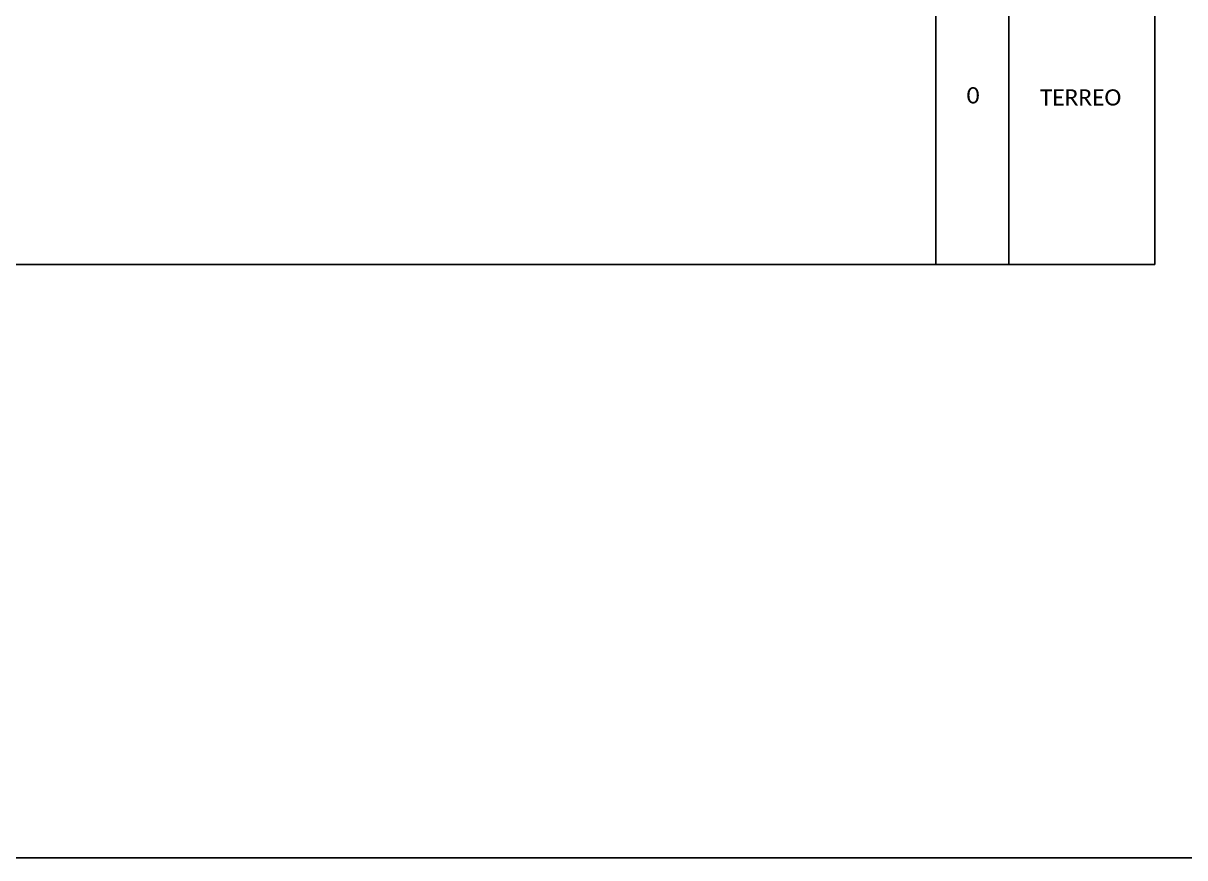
# Model space of a CAD drawing. Extents: x -4 to 1788, y 1 to 595.
# Drawn here: x 1311.7 to 1495.8, y 1.3 to 133.5 of the extents above; entities that cross this region are included whole.
import ezdxf
from ezdxf.enums import TextEntityAlignment as Align

# ---------------------------------------------------------------- set-up
doc = ezdxf.new("R2010")
doc.units = 0
doc.styles.add('WMF-Calibri0', font='calibri.ttf')

msp = doc.modelspace()

# ---------------------------------------------------------------- linework, layer by layer
at = {"color": 7}
msp.add_lwpolyline([(947.45, 595.26), (1788.45, 595.26), (1788.45, 1.26), (947.45, 1.26)], close=True, dxfattribs=at)
for points in [[(1456.39, 364), (1456.39, 95.27)], [(1491.11, 364), (1491.11, 95.27)], [(1467.96, 95.27), (1467.96, 355.77)], [(1031.91, 95.27), (1491.11, 95.27)]]:
    msp.add_lwpolyline(points)

# ---------------------------------------------------------------- texts
at = {"color": 7, "linetype": 'Continuous', "style": 'WMF-Calibri0'}
msp.add_text('TERREO', height=2.575, dxfattribs=at).set_placement((1472.88, 120.49))
at = {"color": 7, "linetype": 'Continuous', "style": 'WMF-Calibri0', "flags": 4}
msp.add_attdef('0', text='XX', height=2.575, dxfattribs=at).set_placement((1462.28, 122.11), align=Align.MIDDLE_CENTER)

doc.saveas('drawing.dxf')
